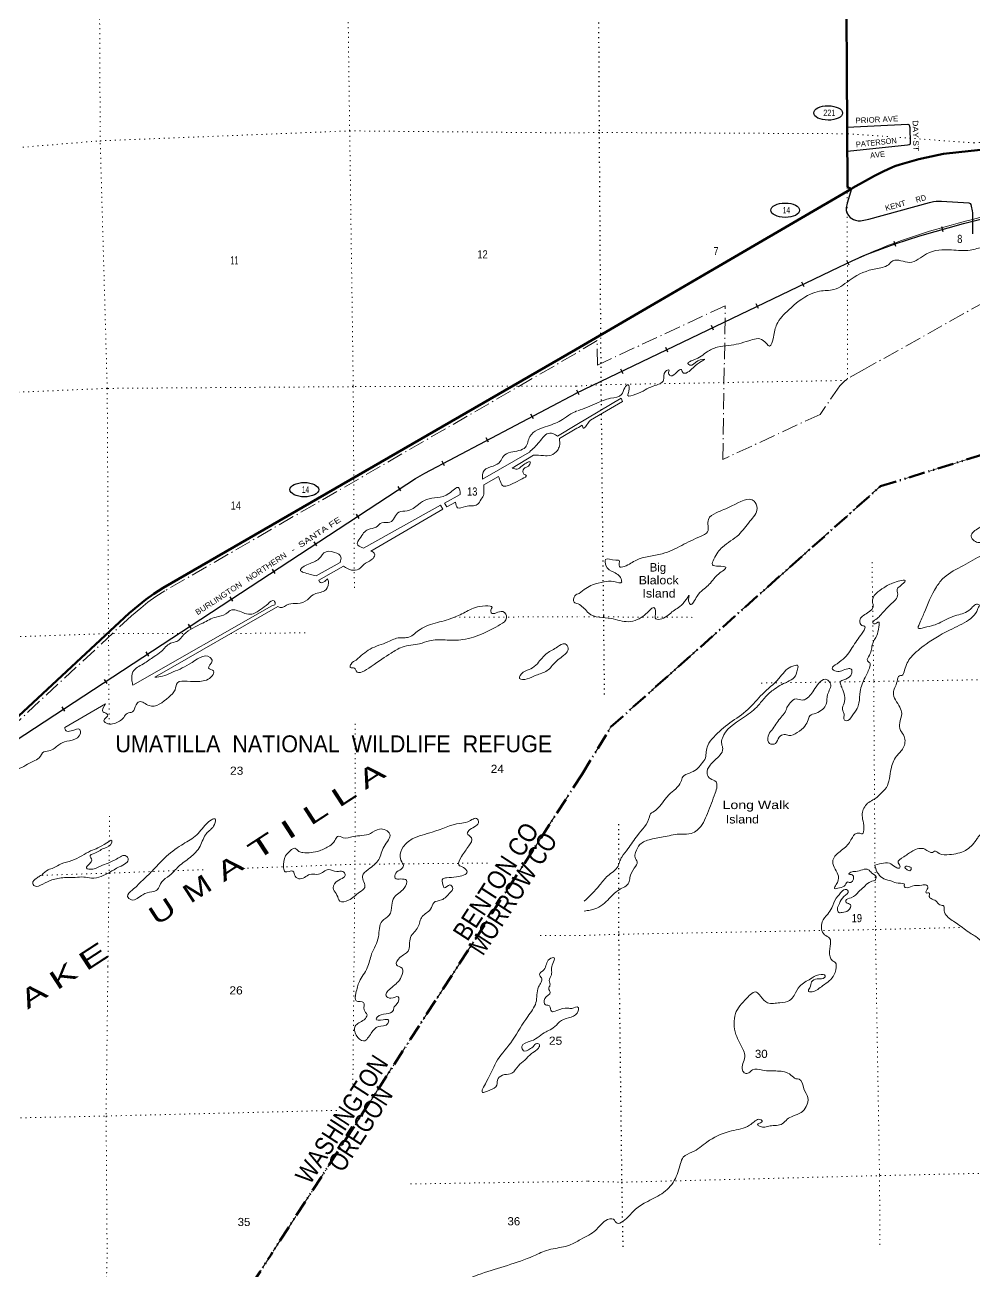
# Model space of a CAD drawing. Header units: feet. Extents: x 254670 to 524092, y -639101 to -543444.
# Drawn here: x 338734 to 359119, y -592650 to -565868 of the extents above; entities that cross this region are included whole.
import ezdxf
from ezdxf.enums import TextEntityAlignment as Align

# ---------------------------------------------------------------- set-up
doc = ezdxf.new("R2010")
doc.units = ezdxf.units.FT
doc.header["$LTSCALE"] = 70
for name, pattern in [('DASH_DOUBLE_DOT', [9.2, 5, -1.2, 0.3, -1.2, 0.3, -1.2]), ('DOT_DASHED', [7.7, 5, -1.2, 0.3, -1.2]), ('DOTTED', [1.5, 0.3, -1.2])]:
    doc.linetypes.add(name, pattern=pattern)
for name, color, linetype, lineweight in [('10', 7, 'DASH_DOUBLE_DOT', 70), ('17', 7, 'Continuous', 25), ('23', 7, 'Continuous', 70), ('29', 7, 'Continuous', 25), ('34', 7, 'Continuous', 25), ('39', 7, 'Continuous', 13), ('42', 7, 'Continuous', 13), ('44', 7, 'DOT_DASHED', 13), ('6', 7, 'DOTTED', 25), ('7', 7, 'DOTTED', 13)]:
    doc.layers.add(name, color=color, linetype=linetype, lineweight=lineweight)
for name, color, linetype in [('12', 7, 'Continuous'), ('30', 7, 'Continuous'), ('41', 7, 'Continuous')]:
    doc.layers.add(name, color=color, linetype=linetype)

msp = doc.modelspace()

# ---------------------------------------------------------------- linework, layer by layer
at = {"layer": '10'}
msp.add_line((350700.86, -581971.58), (344011.79, -592304.81), dxfattribs=at)
for points in [[(350700.86, -581971.58), (351319.87, -580954.38), (357108.68, -575784.18), (364494.52, -573492.06), (376651.57, -579484.97), (377816.49, -579567.45), (382554.17, -579902.9)], [(319096.38, -602444.97), (339788.03, -598915.65), (344011.79, -592304.81)]]:
    msp.add_lwpolyline(points, dxfattribs=at)
at = {"layer": '17'}
for centre in [(355984.31, -567760.32), (355062.62, -569851.49), (344734.83, -575856.38)]:
    msp.add_ellipse(centre, major_axis=(309.24, -1), ratio=0.500121, dxfattribs=at)
at = {"layer": '23'}
msp.add_line((356489.45, -569387.78), (350562.74, -572843.82), dxfattribs=at)
for points in [[(356366.54, -563123.43), (356402.07, -569331.99), (356411.42, -569352.83), (356430.59, -569369.83), (356489.45, -569387.78)], [(382326.4, -566105.18), (371698.93, -566971.43), (371481.25, -566998.65), (371126.67, -567059.56), (367411.87, -567670.71), (366980.86, -567721.63), (358528.02, -568633.25), (358460.39, -568640.73), (358359.86, -568659.84), (357935.38, -568756.88), (357529.11, -568867.78), (357416.27, -568905.52), (357350.19, -568932.75), (357183.41, -569010.14), (356982.84, -569111.68), (356786.22, -569217.32), (356514.93, -569372.92), (356489.45, -569387.78)], [(350562.74, -572843.82), (341699.2, -577967.33), (341504.8, -578093.03), (341331.03, -578216.73), (341173.33, -578342.33), (340971.77, -578512.42), (333122.09, -585814.54)]]:
    msp.add_lwpolyline(points, dxfattribs=at)
at = {"layer": '29'}
for points in [[(356394.82, -568064.57), (357699.64, -567998.65), (357716.04, -568011.98), (357725.7, -568024.88), (357737.6, -568070.37), (357745.92, -568412.21), (357745.04, -568427.92), (357725.7, -568444.04), (357686.62, -568455.55), (356397.82, -568589.16)], [(356489.45, -569387.78), (356390.06, -569698.3), (356371.34, -569799.52), (356370.73, -569859.51), (356383.62, -569907.88), (356419.06, -569965.92), (356460.94, -570009.1), (356528.62, -570052.97), (356573.73, -570065.87), (356629.57, -570076.39), (356676.84, -570075.54), (356715.51, -570072.32), (356858.05, -570039.99), (358163.12, -569681.94), (358250.94, -569662.83), (358307.33, -569656.38), (358422.06, -569657.04), (359008.44, -569694.49), (359033.16, -569707.97), (359050.88, -569728.93), (359058.47, -569765.99), (359081.49, -569864.35), (359086.12, -569910.32), (359082.96, -570358.99)]]:
    msp.add_lwpolyline(points, dxfattribs=at)
at = {"layer": '34'}
for p, q in [((358458.29, -570315.16), (358428, -570208.78)), ((357437.39, -570629.15), (357399.6, -570525.2)), ((356434.7, -571028.01), (356386.01, -570928.69)), ((355469.77, -571496.47), (355421.87, -571396.78)), ((354489.99, -571964.41), (354442.08, -571864.72)), ((353524.71, -572431.18), (353476.8, -572331.48)), ((352544.92, -572899.12), (352497.01, -572799.42)), ((351579.64, -573365.88), (351531.73, -573266.19)), ((350636.53, -573815.47), (350588.63, -573715.78)), ((349653.4, -574334.02), (349601.77, -574236.2)), ((348691.92, -574838.52), (348640.3, -574740.7)), ((347744.9, -575341.3), (347693.27, -575243.48)), ((346810.73, -575882.91), (346750.05, -575790.43)), ((345915.73, -576473.33), (345855.04, -576380.85)), ((345006.5, -577066.84), (344945.82, -576974.36)), ((344111.49, -577657.26), (344050.81, -577564.79)), ((343202.26, -578250.77), (343141.58, -578158.3)), ((342307.25, -578841.2), (342246.57, -578748.72)), ((341398.03, -579434.71), (341337.34, -579342.23)), ((340503.02, -580025.13), (340442.33, -579932.65)), ((339593.79, -580618.64), (339533.11, -580526.16))]:
    msp.add_line(p, q, dxfattribs=at)
for points in [[(350575.21, -573785.09), (353395.53, -572429.78), (356215.85, -571074.47), (356515.33, -570927.68), (356820.63, -570792.49), (357421.57, -570574.03), (357952.92, -570402.3), (358892.21, -570134.83), (361735.49, -569419.27)], [(338317.91, -581390.56), (346935.09, -575736), (347124.33, -575617.49), (347321.18, -575500.24), (350576.98, -573784.43)]]:
    msp.add_lwpolyline(points, dxfattribs=at)
at = {"layer": '34', "lineweight": 13}
msp.add_lwpolyline([(338318.53, -581391.47), (346935.68, -575736.93), (347124.9, -575618.43), (347321.72, -575501.2), (350576.96, -573783.13)], dxfattribs=at)
msp.add_spline([(350575.69, -573786.08), (356216.33, -571075.46), (356821.04, -570793.51), (361735.77, -569420.33), (362266.45, -569282), (368856.99, -568297.71), (369261.18, -568293.49), (373544.99, -568767.79), (373930.48, -568848.26), (377152.06, -569667.64), (377780.97, -569872.31), (378269.72, -570114.67), (378651.59, -570340.04), (380236.67, -571440.07), (380620.58, -571667.43), (382427.95, -572289.68)], degree=3, dxfattribs=at)
at = {"layer": '39'}
for p, q in [((350587.1, -574453.13), (350169.97, -574704.03)), ((350588.35, -574535.83), (350213.18, -574753.72)), ((349569.01, -575050.31), (348558.14, -575633.62)), ((349659.79, -575113.4), (349197.32, -575391.4)), ((348905.04, -575572.48), (348592.61, -575751.82)), ((344988.52, -577706.79), (345502.06, -577418.04)), ((345576.13, -577503.51), (345044.64, -577800.56)), ((341052.4, -580061.33), (344037.46, -578350.3)), ((344168.42, -578365.97), (341523.87, -579886.91)), ((340462.17, -580459.07), (339588.66, -580966.04))]:
    msp.add_line(p, q, dxfattribs=at)
for points in [[(350587.1, -574453.13), (351540.82, -573890.67), (351568.13, -573960.81), (350880.97, -574364.33), (350853.03, -574388.53), (350774.76, -574508.29), (350740.72, -574537.59), (350720.94, -574537.01), (350701.75, -574471.09), (350625.85, -574517.23), (350571.99, -574543.95)], [(347982.13, -576126.4), (347792.94, -576227.59), (347744.03, -576145.68), (348082.98, -575957.78)], [(346163.35, -577175.53), (347711.36, -576274.99), (347661.58, -576191.51), (346003.22, -577113.38)]]:
    msp.add_lwpolyline(points, dxfattribs=at)
for points in [[(350608.13, -574163.98), (351013.69, -574000.8), (351311.57, -573893.07), (351549.6, -573814.13), (351617.5, -573664.54), (351690.86, -573601.41), (351703.16, -573736.07), (351684.63, -573830.83), (351855.19, -573806.91), (352226.36, -573632.02), (352451.48, -573502.92), (352492.57, -573313.37), (352566.48, -573282.42), (352557.69, -573358.97), (352602.74, -573406.78), (352740.12, -573322.86), (352833.86, -573275.6), (352852.59, -573313.64), (352863.01, -573335.66), (353088.64, -573236.73), (353265.3, -573096.06), (353333.06, -573059.14), (353184.73, -573088.86), (353017.32, -573181.14), (352974.52, -573147.39), (353087.9, -573071.76), (353386.65, -572895.62), (353602.16, -572792.77), (353850.97, -572757.98), (354281.67, -572654.89), (354589.27, -572647.66), (354728.06, -572768.93), (354809.4, -572580.97), (354881.19, -572302.58), (355141.43, -571988.02), (355606.52, -571655.22), (355800.54, -571590.82), (356109.68, -571555.4), (356480.02, -571330.22), (357009.29, -571107.41), (357279.39, -571022.1), (357376.55, -570938.59), (357733.11, -570973.09), (358100.1, -570788.19), (358637.71, -570704.1), (359031.98, -570708.03), (359322.63, -570648.66), (359704.7, -570644.67), (359912.72, -570576.1), (360274.62, -570568.3), (360834.55, -570616.77), (361402.33, -570653.08), (362061.63, -570750.81), (362689.63, -570901.18), (363077.2, -570985.65), (363167.82, -570992.75), (363162.09, -570890.2), (362903.83, -570840.59), (362760.35, -570799.84), (362719.3, -570749.97), (362649.18, -570766.8), (362392.66, -570701.08), (361864.13, -570606.01), (361279.63, -570531.64), (360369.8, -570486.83), (360051.64, -570464), (360038.94, -570425.9), (360172.67, -570364.15), (360710.51, -570294.15), (361136.86, -570170.99), (361279.83, -570060.85), (361399.31, -569989.19), (361549.53, -570072.12), (361848.31, -570018.7), (362099.94, -569911.45), (362244.63, -569662.47), (362467.17, -569499.2), (362722.92, -569397.94), (362948.95, -569443.86), (363163.88, -569427.54), (363565.02, -569240.26), (363944, -569171.92), (363973.3, -569240.02), (364028.46, -569291.75), (364101.49, -569208.5), (364492.21, -569119.92), (364844.38, -569132.33), (365199.54, -569203.06), (365420.37, -569178.62), (365701.36, -569143.49), (365789.34, -569112.4)], [(348558.14, -575633.62), (348596.72, -575441.98), (348790.08, -575348.78), (348941.18, -575254.15), (349009.34, -575136.53), (349166.69, -575053.89), (349482.45, -574942.89), (349580.63, -574712.21), (349960.64, -574489.69), (350279.84, -574348.47), (350458.63, -574229.32), (350580.27, -574164.66)], [(350169.97, -574704.03), (350005.77, -574639.93), (349782.04, -574828.1), (349569.01, -575050.31)], [(349659.79, -575113.4), (349868.21, -575124.61), (350035.04, -575116.26), (350169.85, -575011.8), (350212.36, -574920.69), (350213.18, -574753.72)], [(348905.04, -575572.48), (348951.8, -575702.58), (348989.24, -575766.43), (349209.72, -575723.14), (349415.04, -575623.74), (349504.21, -575552.09), (349451.29, -575520.64), (349447.08, -575406.04), (349548.66, -575352.33), (349589.31, -575269.29), (349413.66, -575342.14), (349302.45, -575418.11), (349197.32, -575391.4)], [(356991.74, -584256.07), (357014.26, -584179.75), (356918.48, -584087.72), (356851.24, -584023.1), (356578, -584062.28), (356470.31, -584078.32), (356429.1, -584119.05), (356483.31, -584130), (356532.29, -584180.99), (356438.61, -584300.61), (356408.31, -584285.21), (356349.64, -584354.24), (356228.77, -584412.47), (356119.04, -584426.56), (356157.45, -584343.94), (356203.99, -584165.3), (356083.9, -583850.06), (356131.61, -583731.31), (356359.85, -583537.22), (356505.82, -583328.72), (356536.89, -583280.19), (356642.03, -583236.24), (356718.35, -583252.75), (356751.91, -583126.29), (356721.32, -582785.37), (356857.29, -582577.06), (356975.94, -582506.89), (357092.08, -582410.8), (357235.13, -582258.27), (357337.33, -581854.89), (357454.12, -581585.04), (357598.66, -581406.53), (357617.91, -581160.51), (357541.39, -581030.16), (357524.2, -580864.73), (357564.4, -580668.24), (357523.79, -580533.22), (357385.82, -580224.3), (357465.04, -579977.14), (357516.67, -579854.33), (357564.61, -579851.41), (357626.39, -579736.39), (357765.01, -579458.13), (358089.56, -579176.32), (358653.13, -578843.99), (359048.85, -578622.72), (359176.02, -578476.49), (359216.23, -578383.86), (359233.45, -578343.58), (359213.04, -578322.01), (359038.95, -578421.2), (358751.54, -578554.52), (358576.8, -578619.78), (358247.74, -578771.87), (358048.67, -578819.61), (357918.87, -578830.09), (357939.4, -578753.8), (358046.61, -578506.1), (358311.78, -577945.82), (358473.9, -577745), (358890.87, -577485.38), (359298.66, -577267.88), (359647.06, -577081.47), (359700.45, -576946.64), (359655.16, -576879.6), (359354.74, -576961.24), (359122.67, -576957.7), (359058.77, -576859.06), (359227.23, -576676.1), (359714.83, -576345.22), (360656.66, -575819.92), (361420.9, -575625.55), (361987.1, -575532.83), (362406.58, -575402.98), (362890.24, -575281.88), (363447.33, -575235.27), (364029.76, -575258.07), (364729.65, -575356.51), (366147.22, -575852.63), (366575.34, -576066.11), (367364.03, -576516.35), (368194.39, -576949.81), (368803.99, -577343.56), (368863.48, -577524.16), (368870.9, -577597.91), (368921.73, -577537.02), (369032.29, -577463.01), (369147.48, -577524.71), (369451.46, -577730.59), (369500.33, -577775.59), (369539.43, -577832.76)], [(346003.22, -577113.38), (345870.7, -577022.68), (345924.82, -576907.27), (346108.13, -576709.61), (346278.21, -576660.98), (346397.16, -576568.81), (346574.01, -576558.31), (346766.96, -576338.38), (346941.49, -576311.82), (347188.28, -576171.61), (347361.34, -576068.63), (347841.69, -575937.25), (348048.52, -575811.67), (348082.98, -575957.78)], [(347982.13, -576126.4), (348024.68, -576246.5), (348195.1, -576215.97), (348447.85, -576176.26), (348534.19, -576062.41), (348588.42, -575953.04), (348590.32, -575842.37), (348592.61, -575751.82)], [(351174.18, -577839.84), (351383.21, -577831.62), (351550.28, -577839.93), (351545.56, -577797.73), (351489.62, -577699.73), (351379.89, -577632.47), (351212.59, -577489.36), (351206.39, -577358.66), (351421.85, -577374.51), (351494.31, -577377.78), (351500.55, -577510.5), (351603.07, -577507.42), (351866.26, -577369.87), (352421.1, -577233.3), (352840.48, -577053.88), (353243.53, -576860.55), (353394.71, -576760.38), (353412.41, -576494.63), (353579.05, -576356.08), (353918.45, -576205.66), (354395.37, -576100.08), (354458.34, -576258.37), (354304.07, -576535.61), (354063.5, -576823.81), (353717.96, -577088.97), (353529.24, -577350.48), (353501.05, -577469.47), (353626.23, -577498.34), (353787.57, -577524.82), (353635.08, -577667.25), (353407.95, -577917.09), (353172.37, -578142.87), (353026.51, -578321.44), (352986.43, -578209.19), (353003.19, -578128.54), (352902.84, -578262.38), (352654.8, -578464.15), (352412.21, -578631.66), (352283.48, -578630.99), (352277.12, -578490.22), (352239.25, -578390.03), (352159.65, -578441.15), (352042.85, -578553.03), (351697.24, -578693.45), (351322.01, -578624.94), (350843.48, -578513.25), (350745.18, -578407.65), (350645.71, -578326.15)], [(344988.52, -577706.79), (344717.52, -577634.11), (344652.46, -577598.81), (344786.84, -577472.22), (345022.18, -577364.36), (345105, -577276.71), (345154.13, -577215.68), (345385.29, -577204.43), (345522.02, -577305.12), (345502.06, -577418.04)], [(345576.13, -577503.51), (345748.68, -577583.59), (345905.22, -577563.32), (346047.65, -577436.62), (346210.66, -577333.78), (346245.01, -577236.75), (346163.35, -577175.53)], [(344168.42, -578365.97), (344214.95, -578389.39), (344398.69, -578318.45), (344587.49, -578301.75), (344801.25, -578222.34), (344921.9, -578114.05), (345167.76, -578030.18), (345251.04, -577862.06), (345233.29, -577775.81), (345171.94, -577828.96), (345061.5, -577840.55), (345044.64, -577800.56)], [(350639.3, -578085), (350925.76, -577898.77), (351174.18, -577839.84)], [(356248.13, -580032.39), (356249.2, -579984.44), (356320.4, -579943.13), (356460.84, -579862.55), (356491.52, -579794.06), (356481.98, -579714.36), (356407.78, -579703.8), (356156.88, -579760.53), (356069.68, -579698.29), (356175.71, -579596.4), (356454.43, -579323.45), (356654.68, -579026.04), (356755.78, -578876.32), (356774.23, -578796.08), (356711.83, -578775.3), (356663.73, -578666.38), (356828.62, -578505.45), (356955.36, -578337.26), (356936.14, -578273.72), (357008.63, -578092.59), (357180.14, -577963.49), (357407.93, -577849.29), (357641.34, -577818.86), (357545.23, -577916.56), (357515.7, -577941.09), (357482.18, -577965.7), (357467.61, -578039.87), (357478.8, -578101.57), (357317.26, -578332.33), (357097.79, -578566.2), (357007.33, -578645.82), (356942.7, -578716.96), (356967.19, -578742.45), (357072.38, -578700.5), (357074.35, -578802.31), (357028.03, -578992.93), (356941.35, -579164.34), (356874.12, -579411.28), (356830.53, -579535.94), (356879.4, -579580.93), (356880.86, -579656.8), (356777.42, -579892.44), (356671.25, -580194.04), (356646.04, -580442.17), (356608.3, -580558.73), (356503.35, -580716.51), (356371.44, -580824.89), (356333.11, -580807.65), (356326.6, -580677.96), (356299.26, -580608.58), (356296.03, -580544.73), (356335.47, -580412.17), (356341.81, -580326.17), (356302.58, -580159.16), (356275.43, -580099.77), (356248.13, -580032.39)], [(350639.3, -578085), (350547.74, -578136.56), (350530.29, -578275.6), (350613.49, -578312.67), (350646.78, -578326.6)], [(341052.4, -580061.33), (341032.79, -579962.33), (341053.3, -579772.95), (341277.3, -579598.86), (341509.71, -579442.76), (341660.56, -579336.06), (341858.35, -579158.31), (341996.36, -579116.16), (342148.5, -578971.23), (342554.15, -578722.2), (342837.42, -578595.57), (343047.38, -578528.28), (343144.47, -578450.5), (343415.01, -578499.04), (343574.64, -578535.05), (343795.98, -578431.4), (343954.54, -578306.49), (344084.2, -578248.37), (344108.91, -578315.03), (344037.46, -578350.3)], [(345848.26, -579521.36), (346149.48, -579281.83), (346528.79, -579127.71), (346782.62, -579039.7), (346871.16, -579040.49), (346979.5, -579024.9), (347219.76, -578858.63), (347593.19, -578712.64), (347971.14, -578592.73), (348252.2, -578456.07), (348624.47, -578354.35), (348767.98, -578388.57), (348742.87, -578443.23), (348750.06, -578503.47), (348997.01, -578475.91), (349080.09, -578611.54), (348942.03, -578756.28), (348589.45, -578940.2), (348141.44, -579079.18), (347757.3, -579086.52), (347419.61, -579103.28), (347209.61, -579168.55), (346834.75, -579240.14), (346599.8, -579368.11), (346166.79, -579659.77), (345846.59, -579748.7), (345815.38, -579694.82), (345722.47, -579675.99), (345737.17, -579603.37), (345848.26, -579521.36)], [(349739.26, -579598.08), (349949.77, -579371.92), (350172.46, -579234.05), (350334.19, -579169.45), (350404.43, -579265.03), (350361.99, -579360.16), (350120.54, -579568.69), (349950.88, -579744.04), (349711.36, -579843.92), (349517.76, -579925.06), (349358.63, -579915.2), (349434.52, -579781.38), (349600.08, -579706.67), (349739.26, -579598.08)], [(340462.17, -580459.07), (340415.25, -580634.73), (340472.11, -580662.1), (340510.94, -580693.75), (340430.91, -580821.59), (340512.64, -580886.84), (340647.36, -580882.95), (340856.05, -580749.31), (340926.88, -580665.85), (341042.92, -580632.05), (341120.45, -580478.1), (341187.64, -580414.81), (341398.48, -580498.38), (341821.5, -580315.49), (341957.28, -580156.7), (342010.7, -580005.09), (342217.34, -579974.07), (342491.01, -579976.3), (342756.28, -579855.95), (342784.49, -579752.97), (342676.65, -579690.09), (342754.21, -579538.15), (342712.55, -579464.3), (342264.58, -579605.29), (341871.85, -579793.8), (341688.11, -579864.74), (341523.87, -579886.91)], [(350746.13, -584703.07), (351073.78, -584357.37), (351249.89, -584156.28), (351473.87, -583948.29), (351513.69, -583835.69), (351554.06, -583751.03), (351684.65, -583574.78), (351887.09, -583287.32), (352147.31, -582884.9), (352166.18, -582826.63), (352221.43, -582787.62), (352562.24, -582415.62), (352822.81, -582135.03), (352864.67, -582024.39), (353007.15, -581945.77), (353155.67, -581869.03), (353263.39, -581751.14), (353348.81, -581617.69), (353366.29, -581487.54), (353397.73, -581355.13), (353526.25, -581174.93), (353874.32, -580868.69), (354260.73, -580579.7), (354574.32, -580248.16), (354923.94, -579917.94), (355185.05, -579665.29), (355274.52, -579637.62), (355328.34, -579628.6), (355328.04, -579716.48), (355255.46, -579893.62), (355111.22, -579984.25), (354800.65, -580161.95), (354616.01, -580335.24), (354451.74, -580528.11), (354146.37, -580767.62), (353712.68, -581197.32), (353699.11, -581323.4), (353723, -581420.8), (353659.72, -581561.81), (353449.85, -581775.53), (353383.43, -581960.54), (353453.49, -582067.04), (353576.75, -582132.58), (353596.71, -582234.05), (353557.55, -582380.6), (353395.9, -582813.07), (353174.82, -583170.8), (353044.26, -583245.19), (352832.5, -583257.24), (352481.52, -583309.89), (352170.72, -583371.76), (351942.85, -583481.97), (351850.13, -583651.5), (351840.29, -583763.53), (351882.01, -583852.6), (351820.7, -583991.58), (351726.56, -584191.1), (351704.69, -584301.36), (351493.66, -584455.18), (351255.92, -584675.42), (350929.91, -584881.38), (350812.34, -584903.6), (350747.59, -584915.4)], [(355098.53, -580538.2), (355097.99, -580541.7), (354952.48, -580774.16), (354773.3, -581023.24), (354693.8, -581152.58), (354728.91, -581313.67), (354850.83, -581309.34), (354932.25, -581175.97), (355043.12, -581117.93), (355139.51, -581138.05), (355318.29, -581074.72), (355487.6, -580935.67), (355553.02, -580802.61), (355591.43, -580719.99), (355724.26, -580659.53), (355944.47, -580463.59), (355974.48, -580257.31), (356036.02, -580026.46), (355952.28, -579936.2), (355700.08, -580132.75), (355514.28, -580350), (355434.85, -580379.48), (355296.32, -580352.17), (355167.99, -580438.51), (355098.53, -580538.2)], [(335575.45, -584037.07), (335719.62, -583896.27), (335802.17, -583689.95), (335958.64, -583456.45), (336203.81, -583336.37), (336638.86, -583046.7), (336828.21, -582848.95), (336914.7, -582743.15), (337208.84, -582449.41), (337478.42, -582133.87), (337795.42, -581982.63), (337955.87, -581956.26), (338228.11, -581884.09), (338339.28, -581806.11), (338408.59, -581853.42), (338577.74, -581861.13), (338916.48, -581689.47), (339039.87, -581619.37), (339141.96, -581487.2), (339210.19, -581478.21), (339340.08, -581432.15), (339530.59, -581294.73), (339748.79, -581237.39), (339925.14, -581096.14), (339915.51, -581013.8), (339724.93, -581042.6), (339616.16, -581036.06), (339588.66, -580966.04)], [(341464.75, -584053.91), (341734.94, -583770.56), (342095.81, -583493.99), (342389.94, -583304.84), (342626.41, -583046.09), (342741.29, -582951.96), (342817.3, -582928.78), (342805.54, -583049.64), (342630.27, -583247.19), (342494.64, -583518.62), (342280, -583760.98), (342034.21, -583953.48), (341836.78, -584149.33), (341672.42, -584286.38), (341573.08, -584456.74), (341461.21, -584498.52), (341265.25, -584561.59), (341019.86, -584669.59), (340937.97, -584596.3), (341040.02, -584462.12), (341231.65, -584278.42), (341362.08, -584155.92), (341464.75, -584053.91)], [(346841.56, -583890.79), (346792.52, -583746.64), (346856.86, -583534.53), (347052.74, -583362.84), (347482.49, -583216.07), (348074.43, -583028.82), (348242.77, -582994.3), (348450.88, -582935.09), (348474.05, -582989.08), (348292.28, -583162.59), (348235.46, -583241.83), (348321.79, -583337.18), (348268.83, -583512.92), (348112.2, -583738.38), (348053.36, -583922.25), (348150.99, -583977.22), (348231.21, -584068.64), (348005.93, -584176.37), (347787.03, -584197.51), (347706.96, -584218.74), (347709.32, -584341.41), (347744.94, -584415.34), (347860.37, -584349.37), (347924.23, -584426.93), (347869.57, -584514.19), (347677.47, -584673.76), (347513.62, -584732.36), (347445.85, -584870.08), (347265.86, -585031.5), (347173.67, -585260.08), (347016.89, -585477.5), (346964.2, -585771.92), (346785.84, -585913.19), (346712.34, -586067.09), (346832.48, -586141.86), (346817.93, -586327.13), (346611.06, -586555.29), (346491.8, -586735.98), (346593.37, -586786.87), (346751.69, -586754.5), (346724.5, -586909.77), (346663.26, -586968.95), (346646.55, -587041.6), (346491.17, -587122.21), (346299.38, -587193.26), (346276.02, -587233.82), (346425.21, -587249.85), (346544.12, -587260.27), (346529.34, -587328.87), (346325.37, -587394.06), (346171.18, -587537.01), (346007.4, -587704.23), (345850.05, -587577.67), (345826.27, -587386.9), (346018.75, -587247.45), (346081.11, -587141.98), (346016.71, -587036.26), (346007.58, -586875.46), (345850.04, -586843.45), (345842.89, -586680.61), (345916.47, -586426.13), (346085.86, -586132.11), (346180.75, -585835.09), (346326.59, -585466.96), (346406.6, -585127.91), (346557.11, -585003.11), (346613.32, -584787.09), (346664.46, -584621.43), (346875.9, -584421.37), (346926.96, -584251.69), (346809.72, -584223.14), (346688.61, -584202.69), (346698.71, -584099.96), (346815.68, -584009.83), (346862.53, -583934.75), (346840.94, -583888.98)], [(356989.41, -583928.59), (357334.81, -583898.01), (357460.42, -583981.48), (357518.59, -583990.35), (357517.21, -583918.48), (357486.37, -583875.14), (357609.85, -583744.96), (357805.38, -583617.39), (358062.71, -583582.51), (358228.03, -583651.24), (358269.59, -583628.48), (358368.44, -583672.52), (358592.97, -583700.18), (358933.22, -583609.78), (359161, -583391.73), (359209.59, -583318.9), (359414.74, -583171.18), (359530.31, -583149), (359751.92, -583232.63), (359955.42, -583206.77), (360062.03, -583134.83), (360119.27, -583095.78), (360224.03, -583031.87), (360344.21, -582937.7), (360554.63, -582855.78), (360658.67, -582961.64), (360597.09, -583086.64), (360632.35, -583151.87), (360747.68, -583117.71), (361046.06, -583034.11), (361154.83, -583073.96), (361344.23, -583146.23), (361411.2, -583196.87), (361526.35, -583152.73), (361771.52, -583110.09), (361848.23, -583146.57), (361765.57, -583216.05), (361631.9, -583336.44), (361668.89, -583387.66), (361867.44, -583519.66), (361827.69, -583636.26), (361686.13, -583658.94), (361481.67, -583634.89), (361182.97, -583598.67), (361147.44, -583519.47), (361191.5, -583418.77), (361196.14, -583348.78), (361138.97, -583287.96), (360952.11, -583243.61), (360769.73, -583326.98), (360667.47, -583416.82), (360661.94, -583544.74), (360712.73, -583585.71), (360806.08, -583655.82), (360759.1, -583708.64), (360565.26, -583716.34), (360447.96, -583752.54), (360331.32, -583926.53), (360170.2, -584075.4), (359874.37, -584394.62), (359703.38, -584653.52), (359699.23, -584749.46), (359861.14, -584848.22), (360043.38, -584860.71), (360362.29, -584804.67), (360482.2, -584800.38), (360634.38, -584809.45), (360727.27, -584855.6), (360902.08, -584794.34), (361031.03, -584739.95), (361157.79, -584779.46), (361303.24, -584854.56), (361419.08, -584846.36), (361598.73, -584725.09), (361708.34, -584705.01), (361793.66, -584773.28), (361920.04, -584792.83), (362110.81, -584729.26), (362202.04, -584689.57), (362226.68, -584723.05), (362134.04, -584896.58), (361902.21, -585008.86), (361599.87, -585094.53), (361410.91, -585148.08), (361238.05, -585103.46), (361131.47, -585073.54), (361073.84, -585092.62), (361094.99, -585152.13), (361227.91, -585303.36), (361384.36, -585430.18), (361724.55, -585543.5)], [(344286.18, -583984.59), (344331.48, -583724.47), (344439.95, -583610.31), (344527.56, -583562.83), (344615.37, -583630.01), (344700.39, -583656.99), (345059.73, -583615.79), (345279.02, -583510.16), (345391.47, -583393.94), (345446.17, -583308.69), (345571.45, -583337.13), (345780.22, -583312.1), (346155.19, -583246.55), (346348.48, -583149.33), (346569.85, -583256.89), (346448.27, -583526.12), (346332.87, -583803.3), (346105.65, -584019.68), (345981.68, -584164.23), (346032.54, -584402.9), (345919.85, -584507.05), (345683.74, -584679.3), (345494.98, -584698.01), (345436.19, -584570.09), (345359.45, -584450.46), (345410.74, -584292.84), (345610.73, -584125.12), (345563.23, -584061.41), (345430.48, -584063.25), (345254.6, -584019.43), (345039.29, -584122.99), (344886.27, -584117.07), (344646.83, -584220.97), (344537.1, -584164.16), (344490.76, -584056.18), (344323.97, -584066.54), (344286.18, -583984.59)], [(339094.29, -584139.11), (339230.96, -584026.58), (339344.84, -583984.76), (339514.18, -583897.93), (339742.17, -583826.37), (340144.65, -583621.64), (340491.36, -583445.85), (340597.11, -583400.12), (340597.89, -583440.34), (340431.28, -583565.36), (340198.11, -583681.25), (340132.47, -583720.38), (340168.55, -583818.44), (340125.65, -583889.44), (340055.21, -583993.01), (340124.03, -584014.18), (340358.12, -583946.56), (340701.27, -583794.96), (340909.26, -583729.71), (340950.53, -583783.45), (340760.83, -583963.1), (340368.41, -584167.69), (340161.89, -584204.76), (339996.45, -584180.9), (339813.57, -584191.49), (339582.25, -584194.7), (339311.6, -584244.72), (339116.14, -584333.93), (338939.83, -584372.58), (338900.42, -584310.77), (338977.01, -584213.15), (339046.48, -584163.91), (339094.29, -584139.11)], [(358082.49, -584502.81), (358115.32, -584442.27), (358126.43, -584396.12), (358097.63, -584354.73), (357999.66, -584356.61), (357788.05, -584376.63), (357642.57, -584403.38), (357616.01, -584373.94), (357623.46, -584345.83), (357490.86, -584314.42), (357352.02, -584271.14), (357183.01, -584218.46), (357065.01, -584114.87), (357034.13, -584069.53), (356989.41, -583928.59)], [(357697.41, -584032.87), (357737.67, -584046.07), (357767.12, -584017.55), (357766.31, -583975.63), (357705.94, -583956.81), (357657.81, -583949.74), (357634.36, -583978.15), (357669.08, -584015.43), (357697.41, -584032.87)], [(350848.29, -591875.24), (350991.1, -591774.31), (351207.05, -591564.47), (351372.52, -591537.34), (351450.15, -591621.73), (351581.33, -591579.28), (351818.84, -591347.06), (352065.5, -591174.58), (352409.86, -590986.25), (352680.43, -590705.46), (352815.31, -590337.41), (352874.66, -590200.46), (353060.66, -590097.05), (353380.41, -589877.23), (353860.02, -589650.36), (354249.94, -589543.04), (354348.71, -589479.24), (354545.16, -589399.59), (354567.62, -589423.13), (354510.57, -589472.15), (354471.08, -589498.87), (354511.8, -589536.03), (354737.71, -589531.71), (355000.8, -589484.73), (355106.91, -589386.84), (355229.59, -589318.59), (355402.13, -589243.39), (355515.58, -589111.4), (355549.94, -588923.01), (355464.23, -588730.93), (355360.3, -588527.22), (355294.09, -588516.5), (355186.55, -588436.68), (354898.88, -588350.32), (354578.54, -588332.48), (354360.4, -588324.68), (354283.62, -588388.06), (354199.85, -588399.65), (354144.48, -588328.81), (354192.98, -588044.29), (354166.4, -587910.99), (354003.71, -587564.6), (353995.07, -587117.41), (354238.61, -586783.22), (354448.14, -586655.39), (354529.77, -586739.7), (354684.52, -586882.53), (354948.5, -586881.47), (355157.61, -586835.53), (355257.45, -586723.78), (355377.66, -586527.75), (355604.6, -586369.63), (355786.91, -586282.26), (355923.36, -586305.61), (355908.1, -586343.85), (355750.54, -586366.84), (355627.9, -586437.09), (355590.27, -586559.63), (355563.82, -586640.02), (355608, -586649.16), (355839.87, -586538.88), (356091.68, -586322.36), (356157.83, -586123.38), (356143.91, -586023.79), (356070.93, -585973.26), (356025.45, -585896.24), (356031, -585666.47), (356015.73, -585497), (355910.27, -585421.13), (355856.92, -585144.55), (355975.67, -584976.52), (356063.13, -584845.03), (356159.08, -584635.49), (356204.02, -584580.71), (356266.53, -584503.62), (356381.52, -584451.49), (356418.16, -584484.74), (356322.44, -584602.41), (356227.25, -584748.02), (356183.7, -584874.67), (356215.04, -584943.97), (356282.98, -584940.68), (356418.23, -584902.14), (356461.74, -584773.49), (356374.85, -584727.22), (356362.04, -584685.53), (356482.88, -584625.3), (356640.43, -584498.46), (356750.49, -584398.49), (356862.52, -584296.49), (356991.74, -584256.07)], [(366213.91, -586238.44), (366156.83, -586389.32), (366003.01, -586502.11), (365721.24, -586617.34), (365182.76, -586799.41), (364991.3, -586827.04), (364931.09, -586816.21), (364866.81, -586801.46), (364911.94, -586756.66), (364919.01, -586708.59), (364810.9, -586702.67), (364637.16, -586715.98), (364460.8, -586697.39), (364412.98, -586810.15), (364500.07, -586866.4), (364483.74, -586952.59), (364400.27, -586980.15), (364220.88, -587011.54), (364126.45, -586989.38), (363948.6, -586996.78), (363778.74, -587004.03), (363573.94, -587065.86), (363053.37, -587139.74), (362799.74, -587158.57), (362712.89, -587114.3), (362734.07, -587071.95), (362807.26, -586926.76), (362831.05, -586812.47), (362845.31, -586722.32), (362846, -586654.41), (362823.35, -586620.89), (362749.8, -586644.27), (362691.52, -586733.26), (362476.72, -586795.28), (362328.02, -586862.04), (362294.04, -586966.54), (362339.76, -587055.54), (362334.88, -587113.55), (362211.08, -587123.91), (362147.37, -587035.25), (362147.63, -586945.38), (362129.21, -586923.76), (361986.61, -586892.54), (361890.07, -586864.43), (361882.73, -586898.52), (361937.83, -586955.39), (361936.87, -587009.33), (361817.03, -587017.61), (361671.77, -586952.49), (361705.52, -586836.01), (361868.18, -586663.14), (362194.47, -586471.16), (362295.88, -586337.41), (362205.41, -586313.18), (362071.58, -586321.73), (361808.72, -586380.68), (361740.25, -586356.03), (361749.7, -586327.89), (361884.84, -586283.37), (362003.79, -586229.16), (362012.9, -586183.05), (361857.31, -586204.01), (361721.75, -586226.57), (361560.23, -586251.63), (361380.76, -586175.18), (361122.74, -586174.13), (360833.97, -586237.58), (360587.19, -586300.22), (360407.49, -586315.64), (360254.73, -586276.62), (360038.92, -586079.04), (359751.52, -585902.81), (359566.01, -585824.47), (359482.88, -585766.15), (359384.72, -585654.19), (359305.51, -585591.8), (359209.81, -585503.76), (359005.15, -585365.88), (358739.4, -585171.26), (358518.05, -584997.75), (358473.59, -584870.78), (358468.36, -584806.98), (358436.03, -584789.62), (358385.81, -584778.6), (358298.23, -584696.4), (358195.22, -584644.44), (358156.08, -584585.28), (358165.31, -584545.16), (358144.81, -584519.59), (358102.98, -584528.38), (358082.49, -584502.81)], [(349593.86, -587869.7), (349439.79, -587914.08), (349407.92, -587826.01), (349604.77, -587704.6), (349926.92, -587507.02), (349978.75, -587482.16), (350111.89, -587395.83), (350256.29, -587267.09), (350616.38, -587054.9), (350619.01, -586982.45), (350478.6, -587004.52), (350394.01, -586999.65), (350155.54, -587049.23), (350043.21, -587066.88), (350002.79, -586952.78), (349915.76, -586925.83), (349897.15, -586795.34), (350017.26, -586658.89), (349985.51, -586576.86), (350010.42, -586512.14), (349994.3, -586405.75), (350042.19, -586280.37), (350044.05, -586167.7), (350071.78, -586040.58), (350097.59, -585917.52), (350001.5, -585942.99), (349877.22, -586176.05), (349784.65, -586279.92), (349828.2, -586347.71), (349767.58, -586543.68), (349709.67, -586880.41), (349532.26, -587176.56), (349208.06, -587685.96), (348886.3, -588112.86), (348641.9, -588586.96), (348559.66, -588809.37), (348719.68, -588760.89), (348866.52, -588654.25), (348896, -588513.03), (349035.21, -588428.62), (349191.52, -588396.28), (349331.32, -588237.44), (349467.83, -588116.86), (349635.79, -587957.63), (349762.63, -587857.3), (349785.45, -587788.59), (349728.51, -587757.19), (349647.4, -587828.72), (349593.86, -587869.7)], [(349892, -592218.57), (350076.85, -592171.78), (350429.43, -592092.46), (350668.52, -591970.46), (350848.29, -591875.24)], [(345655.14, -593727.77), (346117.2, -593540.58), (346381.97, -593483.33), (346555.99, -593485.88), (347151.79, -593190.03), (347731.9, -593006.51), (348464.11, -592731.96), (349586.15, -592355.67), (349892, -592218.57)]]:
    msp.add_spline(points, degree=3, dxfattribs=at)
at = {"layer": '44'}
msp.add_line((350700.86, -581971.58), (344011.79, -592304.81), dxfattribs=at)
for points in [[(361754.96, -568369.41), (361752.67, -568860.18), (360395.91, -569299.2), (360389.34, -571542.1), (359839.24, -571546.03), (356764.47, -573268.78), (356356.79, -573500.86), (356234.02, -573622.01), (355812.37, -574239.69), (353721.95, -575206.88), (353775.43, -571902.97), (351030.07, -573178.8), (351023.2, -572650), (350564.04, -572929.69)], [(350564.04, -572929.69), (341738.35, -578031.33), (341546.93, -578155.1), (341376.17, -578276.66), (341220.89, -578400.33), (341021.53, -578568.57), (337040.48, -582271.92)], [(350700.86, -581971.58), (351319.87, -580954.38), (357108.68, -575784.18), (364494.52, -573492.06), (376651.57, -579484.97), (377816.49, -579567.45)], [(319096.38, -602444.97), (339788.03, -598915.65), (344011.79, -592304.81)]]:
    msp.add_lwpolyline(points, dxfattribs=at)
at = {"layer": '6'}
for points in [[(350861.65, -546526.55), (350884.18, -546785.21), (351037.19, -552107.09), (350954.48, -557405.28), (351038.08, -562665.52), (351065.57, -568179.84), (351103.58, -573601.51), (351156.79, -578556.99), (351177.38, -580326.51)], [(351482.12, -583045.42), (351483.52, -585423.47), (351549.95, -590740.22), (351576.18, -592191.32)]]:
    msp.add_lwpolyline(points, dxfattribs=at)
at = {"layer": '7'}
for p, q in [((347959.15, -578596.92), (350649.68, -578588.86)), ((353066.92, -578600.12), (350649.68, -578588.86)), ((343154.88, -578948.88), (344780.68, -578932.71)), ((349800.65, -585436.85), (350753.31, -585437.08)), ((347016.07, -590777.99), (350833.23, -590719.06)), ((340499.43, -592356.63), (340468.38, -593348.56))]:
    msp.add_line(p, q, dxfattribs=at)
for points in [[(345409.35, -546608.58), (345421.58, -546823.2), (345554.5, -552174.14), (345590.93, -557528.43), (345637.21, -562872.53), (345708.29, -568145.87), (345785.67, -573642.42), (345809.98, -578051.44)], [(356206.16, -546444.91), (356207.41, -546798.12), (356156.93, -552053.59), (356242.16, -557412.39), (356363.83, -562784.9), (356392.18, -568207.06), (356401.65, -573507.91)], [(340542.35, -580896.1), (340529.76, -578949.46), (340500.99, -573679.55), (340350.89, -568377.12), (340325.37, -563066.93), (340256.81, -557610.5), (340270.52, -552247.46), (340105.3, -546890.94), (340099.19, -546687.23)], [(382360.93, -568197.11), (377783.06, -568186.32), (372401.12, -568169.31), (367218.85, -567996.95), (361756.19, -568231.08), (359118.3, -568403.51), (357507.16, -568287.17)], [(319909.19, -569095.29), (324473.17, -569035.98), (329747.56, -568777.72), (335025.31, -568799.03), (340350.54, -568359.02), (345708.29, -568145.87), (350492.32, -568189.92)], [(357267.7, -568269.88), (356397.69, -568207.06), (351065.57, -568179.84), (350492.32, -568189.92)], [(350574.63, -573629.59), (345785.67, -573642.42), (340500.99, -573679.55), (335201.84, -573905.96), (329835.66, -574099.11), (324584.09, -574393.26), (319980.62, -574491.34), (318713.21, -574590.15)], [(350574.63, -573629.59), (351103.58, -573601.51), (356401.65, -573507.91)], [(356927.28, -577413.55), (356963.97, -579978.33), (357000.48, -585309.48), (357088.53, -590595.82), (357098.17, -592106.94)], [(320119.58, -579842.2), (324691.72, -579684.2), (329928.63, -579464.69), (335276.02, -579130.99), (340529.76, -578949.46), (342178.31, -578951.05)], [(354549.02, -580011.62), (356963.97, -579978.33), (362404.95, -579891.29), (367817.27, -579774.38), (372556.57, -579687.64)], [(345828.83, -580889.44), (345821.99, -583895.76), (345776.64, -588728.42)], [(340550.71, -582869.71), (340539.92, -584088.87), (340516.27, -586106.44)], [(339102.46, -584145.03), (340548.65, -584096.27), (342606.11, -584022.41)], [(343511.21, -583989.92), (345815.11, -583907.21), (348682.32, -583881.34)], [(350753.31, -585437.08), (351479.29, -585411.44), (357000.48, -585309.48), (358868.71, -585265.18)], [(340516.27, -586106.44), (340477.36, -589317.81), (340499.43, -592356.63)], [(334356.86, -589475.39), (335174.48, -589429.56), (340477.36, -589317.81), (345430.33, -589195.88)], [(350833.23, -590719.06), (351549.95, -590740.22), (357100.63, -590597.71), (362563.16, -590476.24), (368013.89, -590371), (373565.97, -590192.26), (379028.67, -590080.85), (382721.41, -590033.76)]]:
    msp.add_lwpolyline(points, dxfattribs=at)

# ---------------------------------------------------------------- texts
at = {"layer": '10', "width": 0.85}
for s, p in [('WASHINGTON', (344854.91, -590811.84)), ('OREGON', (345556.97, -590550.87))]:
    msp.add_text(s, height=400, rotation=57.084, dxfattribs=at).set_placement(p)
at = {"layer": '12'}
for s, width, p in [('BENTON CO', 0.9, (348238.19, -585583.32)), ('MORROW CO', 0.85, (348570.46, -585894.02))]:
    msp.add_text(s, height=400, rotation=57.084, dxfattribs=dict(at, width=width)).set_placement(p)
at = {"layer": '17'}
for s, width, p in [('221', 0.8, (356010.36, -567828.63)), ('14', 0.6, (355088.66, -569919.8)), ('14', 0.6, (344760.88, -575924.69))]:
    msp.add_text(s, height=140, dxfattribs=dict(at, width=width)).set_placement(p, align=Align.CENTER)
at = {"layer": '30'}
for s, rotation, width, p in [('PRIOR AVE', 2.892, 1.05, (357034.09, -567962.19)), ('DAY ST', 271.394, 1.15, (357806.09, -568250.24)), ('KENT', 15.342, 1.05, (357444.46, -569807.72)), ('RD', 15.342, 0.95, (357991.34, -569659.25))]:
    msp.add_text(s, height=120, rotation=rotation, dxfattribs=dict(at, width=width)).set_placement(p, align=Align.CENTER)
for s, p in [('PATERSON', (357025.51, -568453.7)), ('AVE', (357052.1, -568716.59))]:
    msp.add_text(s, height=120, rotation=5.919, dxfattribs=at).set_placement(p, align=Align.CENTER)
at = {"layer": '34'}
for s, width, p in [('-  SANTA FE', 1.35, (344490.23, -577216.49)), ('BURLINGTON   NORTHERN', 1.1, (342441.76, -578557.25))]:
    msp.add_text(s, height=120, rotation=33.273, dxfattribs=dict(at, width=width)).set_placement(p)
at = {"layer": '41'}
for s, width, p in [('A', 1.55, (346279.7, -582163.39)), ('L', 1.65, (345684.1, -582568.96)), ('L', 1.65, (345076.15, -582955.51)), ('I', 1.85, (344500.04, -583323.22)), ('T', 1.8, (343937.18, -583689.15)), ('A', 1.55, (343235.92, -584146.46)), ('M', 1.35, (342539.78, -584597.67)), ('U', 1.45, (341791.69, -585084.05)), ('E', 1.7, (340303.17, -586051.78)), ('K', 1.6, (339659.98, -586469.96)), ('A', 1.55, (339022.07, -586884.71))]:
    msp.add_text(s, height=400, rotation=33.03, dxfattribs=dict(at, width=width)).set_placement(p, align=Align.CENTER)
at = {"layer": '42'}
msp.add_text('Big', height=181.5, dxfattribs=at).set_placement((352328.76, -577615.69), align=Align.CENTER)
for s, width, p in [('Blalock', 1.1, (352345.85, -577891.48)), ('Island', 1.1, (352352.86, -578174.75)), ('Long Walk', 1.25, (354434.05, -582721)), ('Island', 1.1, (354143.23, -583030.15))]:
    msp.add_text(s, height=181.5, dxfattribs=dict(at, width=width)).set_placement(p, align=Align.CENTER)
at = {"layer": '44', "width": 0.95}
msp.add_text('UMATILLA  NATIONAL  WILDLIFE  REFUGE', height=363, dxfattribs=at).set_placement((340677.78, -581499.89))
at = {"layer": '7'}
for s, width, p in [('8', 0.85, (358757.3, -570554.9)), ('12', 0.85, (348451.24, -570886.59)), ('7', 0.85, (353522.19, -570815.57)), ('11', 0.65, (343146.11, -571014.89)), ('13', 0.85, (348230.02, -575984.13)), ('14', 0.85, (343152.45, -576283.94)), ('23', 1.1, (343138.21, -581983.25)), ('24', 1.1, (348736.77, -581943.53)), ('19', 0.85, (356490.88, -585152.34)), ('26', 1.1, (343125.06, -586704.78)), ('25', 1.1, (349987.35, -587786.18)), ('30', 1.05, (354412.24, -588069.26)), ('35', 1.05, (343301.94, -591682.09)), ('36', 1.05, (349097.38, -591666.39))]:
    msp.add_text(s, height=175, dxfattribs=dict(at, width=width)).set_placement(p)

doc.saveas('drawing.dxf')
